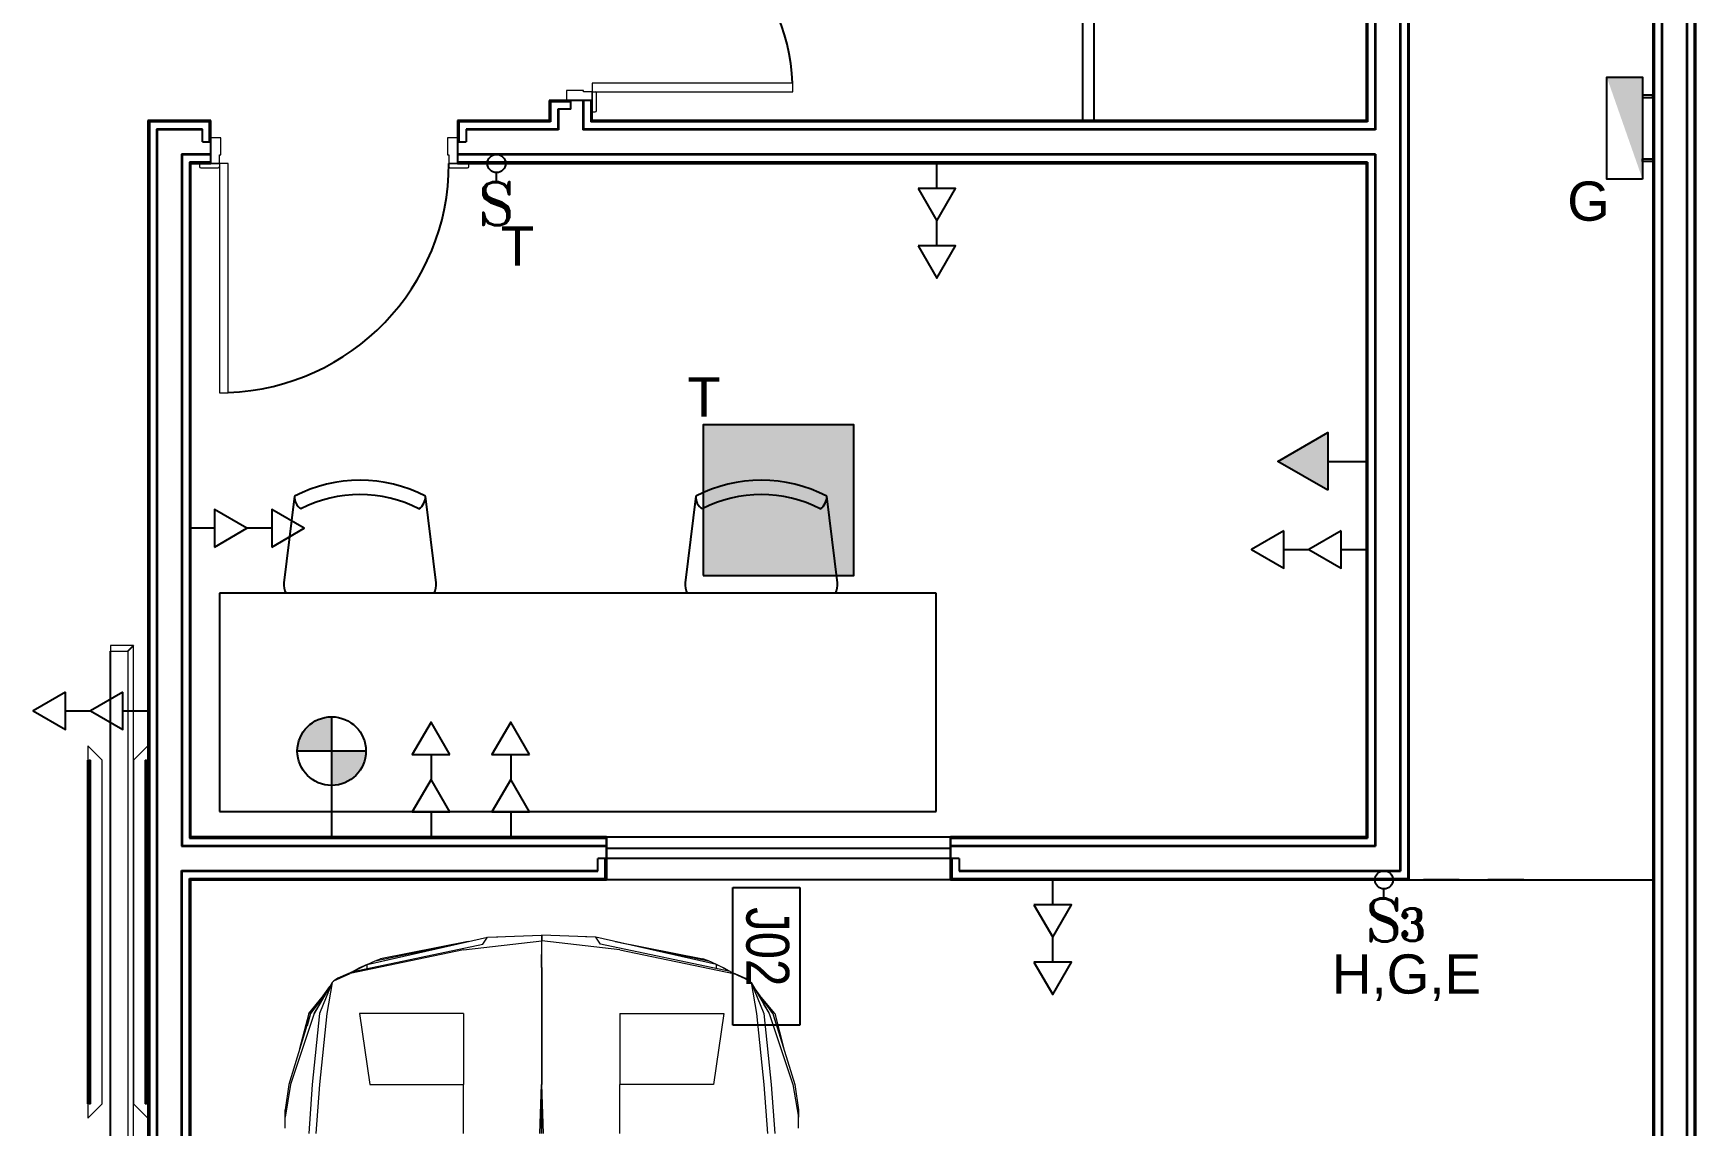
# Model space of a CAD drawing. Header units: millimetres. Extents: x 3082 to 3316, y 298 to 342.
# Drawn here: x 3262.17 to 3267.97, y 313.78 to 317.6 of the extents above; entities that cross this region are included whole.
import ezdxf
from ezdxf.enums import TextEntityAlignment as Align

# ---------------------------------------------------------------- set-up
doc = ezdxf.new("R2010")
doc.units = ezdxf.units.MM
doc.header["$MEASUREMENT"] = 0
doc.linetypes.add('CONTINU', pattern=[0])
doc.linetypes.add('HIDDEN2', pattern=[0.1875, 0.125, -0.0625])
for name, color, linetype in [('-HIDRO', 8, 'CONTINUOUS'), ('eletroduto parede e teto', 2, 'CONTINU'), ('Especificações', 3, 'CONTINUOUS'), ('PL3', 3, 'CONTINUOUS'), ('Pontos Elétricos', 3, 'CONTINUOUS'), ('Pontos Luminotécnicos', 3, 'CONTINUOUS'), ('PONTOS_ELETRICOS', 2, 'CONTINUOUS')]:
    doc.layers.add(name, color=color, linetype=linetype)
doc.layers.add('G-IMPT', color=8, linetype='CONTINUOUS', lineweight=5)
doc.styles.add('ARIAL', font='arial.ttf', dxfattribs={"height": 2})
doc.styles.add('F2', font='ARIALN.TTF')
doc.styles.add('INTERRUPTOR', font='romant__.ttf', dxfattribs={"height": 0.6})

# ---------------------------------------------------------------- blocks, each defined once
blk = doc.blocks.new('Car07 - 02ZCAR07_dwg-1481578-PLANTA BAIXA - TÉRREO')
at = {"layer": 'G-IMPT'}
for p, q in [((-673.3, 882.9), (-635.2, 882.9)), ((-673.3, 882.9), (-635.2, 882.9)), ((-609.8, 882.9), (-635.2, 882.9)), ((-635.2, 882.9), (-609.8, 882.9)), ((-520.9, 863.9), (-635.2, 882.9)), ((-520.9, 870.2), (-609.8, 882.9)), ((-273.2, 794), (-520.9, 870.2)), ((-273.2, 781.3), (-520.9, 863.9)), ((-273.2, 800.4), (-397, 832.1)), ((-520.9, 787.7), (-692.3, 800.4)), ((-520.9, 762.3), (-692.3, 775)), ((-273.2, 762.3), (-520.9, 787.7)), ((-273.2, 736.9), (-520.9, 762.3)), ((-273.2, 794), (-316.1, 806.1)), ((-273.2, 800.4), (-216.8, 753.8)), ((-208, 743.5), (-273.2, 794)), ((-273.2, 794), (-178.6, 726.4)), ((-165.3, 718.7), (-273.2, 781.3)), ((-273.2, 781.3), (-240.5, 761.6)), ((-165.3, 718.7), (-273.2, 762.3)), ((-165.3, 718.7), (-273.2, 736.9)), ((-165.3, 718.7), (-158.9, 712.4)), ((-161.8, 714.1), (-158.9, 712.4)), ((-161.5, 714.2), (-158.9, 712.4)), ((-150.3, 698.8), (-158.9, 712.4)), ((-158.9, 712.4), (-133.5, 656)), ((-150.3, 698.8), (-154.4, 702)), ((-154.3, 702), (-150.3, 698.8)), ((-127.2, 645), (-150.3, 698.8)), ((-51.2, 260.6), (-133.5, 656)), ((-114.5, 622.6), (-129.1, 649.5)), ((-127.2, 645), (-128.8, 648.6)), ((-127.2, 645), (-31.9, 192.4)), ((-127.2, 645), (-101.8, 596.9)), ((-273.2, 623), (-520.9, 587.3)), ((-520.9, 587.3), (-520.9, 260.6)), ((-273.2, 260.6), (-273.2, 623)), ((-117, 596.9), (-101.8, 596.9)), ((-101.8, 596.9), (-114.5, 622.6)), ((-101.8, 596.9), (-6.5, 176.1)), ((-101.8, 596.9), (-89.1, 568.8)), ((-101.8, 596.9), (-82.2, 510.2)), ((-89.1, 568.8), (-82.7, 549.8)), ((-89.1, 568.8), (-23, 249)), ((-21.9, 243.9), (-82.7, 549.8)), ((-692.3, 260.6), (-520.9, 260.6)), ((-273.2, 260.6), (-520.9, 260.6)), ((-51.2, 260.6), (-19.2, -12.5)), ((-31.9, 192.4), (-6.5, 176.1)), ((-6.5, 176.1), (-0.2, -12.3)), ((-6.5, 176.1), (-5.3, 140.1)), ((-692.3, -6.1), (-520.9, -12.4)), ((-692.3, -12.4), (-520.9, -12.4)), ((-692.3, -12.7), (-520.9, -12.7)), ((-692.3, -19), (-520.9, -12.7)), ((-273.2, -12.4), (-520.9, -12.4)), ((-273.2, -12.7), (-520.9, -12.7)), ((-113.2, -12.4), (-273.2, -12.4)), ((-113.2, -12.7), (-273.2, -12.7)), ((-113.2, -12.4), (-19.2, -12.5)), ((-113.2, -12.7), (-19.2, -12.6)), ((-51.2, -285.7), (-19.2, -12.6)), ((-0.2, -12.3), (-19.2, -12.2)), ((-19.2, -12.2), (-19.2, -12.5)), ((-19.2, -12.9), (-19.2, -12.6)), ((-0.2, -12.8), (-19.2, -12.9)), ((-6.5, -201.2), (-0.2, -12.8)), ((-6.5, -201.2), (-5.3, -165.2)), ((-127.2, -670.2), (-31.9, -217.6)), ((-101.8, -622), (-6.5, -201.2)), ((-31.9, -217.6), (-6.5, -201.2)), ((-692.3, -285.7), (-520.9, -285.7)), ((-273.2, -285.7), (-520.9, -285.7)), ((-520.9, -612.4), (-520.9, -285.7)), ((-273.2, -285.7), (-273.2, -648.1)), ((-51.2, -285.7), (-133.5, -681.1)), ((-23, -274.1), (-89.1, -594)), ((-21.9, -269), (-82.7, -574.9)), ((-101.8, -622), (-82.2, -535.3)), ((-89.1, -594), (-82.7, -574.9)), ((-273.2, -648.1), (-520.9, -612.4)), ((-127.2, -670.2), (-101.8, -622)), ((-117, -622), (-101.8, -622)), ((-101.8, -622), (-114.5, -647.7)), ((-101.8, -622), (-89.1, -594)), ((-158.9, -737.5), (-133.5, -681.1)), ((-127.2, -670.2), (-150.3, -723.9)), ((-114.5, -647.7), (-129.1, -674.6)), ((-127.2, -670.2), (-128.8, -673.7)), ((-165.3, -743.8), (-273.2, -806.4)), ((-165.3, -743.8), (-273.2, -762)), ((-165.3, -743.8), (-273.2, -787.4)), ((-273.2, -819.1), (-178.6, -751.5)), ((-165.3, -743.8), (-158.9, -737.5)), ((-158.9, -737.5), (-161.8, -739.2)), ((-161.5, -739.3), (-158.9, -737.5)), ((-150.3, -723.9), (-158.9, -737.5)), ((-150.3, -723.9), (-154.4, -727.1)), ((-154.3, -727.1), (-150.3, -723.9)), ((-520.9, -787.4), (-692.3, -800.1)), ((-273.2, -762), (-520.9, -787.4)), ((-273.2, -787.4), (-520.9, -812.8)), ((-273.2, -806.4), (-520.9, -889)), ((-208, -768.6), (-273.2, -819.1)), ((-273.2, -825.5), (-216.6, -778.7)), ((-240.5, -786.7), (-273.2, -806.4)), ((-520.9, -812.8), (-692.3, -825.5)), ((-273.2, -819.1), (-520.9, -895.3)), ((-273.2, -825.5), (-397, -857.2)), ((-273.2, -819.1), (-316.1, -831.2)), ((-673.3, -908), (-635.2, -908)), ((-673.3, -908), (-635.2, -908)), ((-520.9, -889), (-635.2, -908)), ((-609.8, -908), (-635.2, -908)), ((-635.2, -908), (-609.8, -908)), ((-520.9, -895.3), (-609.8, -908))]:
    blk.add_line(p, q, dxfattribs=at)
blk = doc.blocks.new('terreo')
at = {"layer": '-HIDRO'}
for p, q in [((4.28, 15.855), (4.28, -11.135)), ((4.2825, 15.8575), (4.2825, -11.1375)), ((4.2525, 15.8275), (4.2525, -11.1075)), ((4.255, 15.83), (4.255, -11.11)), ((4.165, 15.74), (4.165, -6.12)), ((4.1675, 15.7425), (4.1675, -6.1225)), ((4.1375, 15.7125), (4.1375, -6.0925)), ((4.14, 15.715), (4.14, -6.095)), ((3.2525, 2.7014), (3.2525, -2.4575)), ((3.255, 2.7014), (3.255, -2.46)), ((3.28, 2.7014), (3.28, -2.4875)), ((3.2825, 2.7014), (3.2825, -2.49)), ((3.1375, 0.51), (3.1375, 0.1575)), ((3.14, 0.51), (3.14, 0.155)), ((3.165, 0.51), (3.165, 0.13)), ((3.1675, 0.51), (3.1675, 0.1275)), ((0.2875, 0.2275), (0.2875, 0.1575)), ((0.36, 0.2275), (0.2875, 0.2275)), ((0.29, 0.225), (0.29, 0.155)), ((0.36, 0.225), (0.29, 0.225)), ((0.315, 0.2), (0.315, 0.13)), ((0.36, 0.2), (0.315, 0.2)), ((0.3175, 0.2), (0.3175, 0.1275)), ((0.36, 0.2), (0.36, 0.23)), ((0.4025, 0.23), (0.4025, 0.1275)), ((0.405, 0.23), (0.405, 0.13)), ((0.43, 0.23), (0.43, 0.155)), ((0.4325, 0.23), (0.4325, 0.1575)), ((-1.1125, -4.945), (-1.1125, 0.1575)), ((-0.8975, 0.1575), (-1.1125, 0.1575)), ((-1.11, 0.155), (-1.11, -4.945)), ((-0.9, 0.155), (-1.11, 0.155)), ((-1.085, 0.13), (-1.085, -4.97)), ((-0.925, 0.13), (-1.085, 0.13)), ((-1.0825, 0.1275), (-1.0825, -4.9725)), ((-0.925, 0.1275), (-1.0825, 0.1275)), ((-0.925, 0.085), (-0.925, 0.13)), ((-0.9, 0.085), (-0.9, 0.155)), ((-0.8975, 0.085), (-0.8975, 0.1575)), ((-0.0325, 0.1575), (-0.0325, 0.085)), ((0.2875, 0.1575), (-0.0325, 0.1575)), ((-0.03, 0.155), (-0.03, 0.085)), ((0.29, 0.155), (-0.03, 0.155)), ((-0.005, 0.13), (-0.005, 0.085)), ((0.315, 0.13), (-0.005, 0.13)), ((0.3175, 0.1275), (-0.005, 0.1275)), ((3.1675, 0.1275), (0.4025, 0.1275)), ((3.165, 0.13), (0.405, 0.13)), ((3.1375, 0.1575), (0.43, 0.1575)), ((3.14, 0.155), (0.43, 0.155)), ((0.4325, 0.16), (0.435, 0.16)), ((-0.925, 0.085), (-0.895, 0.085)), ((-0.035, 0.085), (-0.005, 0.085)), ((-0.9975, 0.0425), (-0.9975, -2.3725)), ((-0.895, 0.0425), (-0.9975, 0.0425)), ((-0.995, 0.04), (-0.995, -2.37)), ((-0.895, 0.04), (-0.995, 0.04)), ((-0.97, 0.015), (-0.97, -2.345)), ((-0.895, 0.015), (-0.97, 0.015)), ((-0.9675, 0.0125), (-0.9675, -2.3425)), ((-0.895, 0.0125), (-0.9675, 0.0125)), ((3.1675, 0.0425), (-0.035, 0.0425)), ((3.165, 0.04), (-0.035, 0.04)), ((3.14, 0.015), (-0.035, 0.015)), ((3.1375, 0.0125), (-0.035, 0.0125)), ((3.135, 0.01), (3.135, 0.0125)), ((3.1375, 0.015), (3.1375, -2.3425)), ((3.14, 0.015), (3.14, -2.345)), ((3.165, 0.04), (3.165, -2.37)), ((3.1675, 0.0425), (3.1675, -2.3725)), ((-0.6034, -1.1506), (-0.641, -1.4533)), ((-0.1088, -1.4533), (-0.1466, -1.1508)), ((0.7966, -1.1506), (0.759, -1.4533)), ((1.2912, -1.4533), (1.2534, -1.1508)), ((1.635, -1.49), (-0.865, -1.49)), ((-0.865, -1.49), (-0.865, -2.252)), ((1.635, -2.252), (1.635, -1.49)), ((-1.165, -1.6719), (-1.185, -1.6919)), ((-1.245, -3.6519), (-1.245, -1.6919)), ((-1.325, -3.2719), (-1.325, -2.0719)), ((-0.865, -2.252), (1.635, -2.252)), ((-0.9975, -2.3725), (0.4852, -2.3725)), ((-0.995, -2.37), (0.4852, -2.37)), ((-0.97, -2.345), (0.4852, -2.345)), ((-0.9675, -2.3425), (0.4852, -2.3425)), ((0.4852, -2.34), (1.6852, -2.34)), ((0.4852, -2.34), (0.4852, -2.49)), ((1.6852, -2.49), (1.6852, -2.34)), ((1.6852, -2.3425), (3.1375, -2.3425)), ((1.6852, -2.345), (3.14, -2.345)), ((1.6852, -2.37), (3.165, -2.37)), ((1.6852, -2.3725), (3.1675, -2.3725)), ((3.135, -2.3425), (3.135, -2.34)), ((3.1375, -2.3425), (3.1375, -2.345)), ((0.4852, -2.415), (0.4552, -2.415)), ((0.4552, -2.46), (0.4552, -2.415)), ((0.4802, -2.485), (0.4802, -2.415)), ((0.4827, -2.4875), (0.4827, -2.415)), ((1.6852, -2.38), (0.4852, -2.38)), ((1.6852, -2.415), (0.4852, -2.415)), ((1.7152, -2.415), (1.6852, -2.415)), ((1.6877, -2.415), (1.6877, -2.4875)), ((1.6902, -2.415), (1.6902, -2.485)), ((1.7152, -2.415), (1.7152, -2.46)), ((-1.115, -2.49), (-1.1125, -2.49)), ((-1.1125, -2.4875), (-1.11, -2.4875)), ((-0.9975, -5.0575), (-0.9975, -2.4575)), ((-0.9975, -2.4575), (0.4552, -2.4575)), ((-0.995, -5.06), (-0.995, -2.46)), ((-0.995, -2.46), (0.4552, -2.46)), ((-0.97, -5.0875), (-0.97, -2.485)), ((-0.97, -2.485), (0.4802, -2.485)), ((-0.9675, -5.0875), (-0.9675, -2.4875)), ((-0.9675, -2.4875), (0.4827, -2.4875)), ((1.6852, -2.49), (0.4852, -2.49)), ((1.6877, -2.4875), (3.2825, -2.4875)), ((1.6902, -2.485), (3.28, -2.485)), ((1.7152, -2.4575), (3.2525, -2.4575)), ((1.7152, -2.46), (3.255, -2.46)), ((2.785, -2.49), (4.135, -2.49)), ((0.9255, -2.9966), (0.9255, -2.5162)), ((0.9255, -2.5162), (1.1591, -2.5162)), ((1.1591, -2.5162), (1.1591, -2.9966)), ((1.1591, -2.9966), (0.9255, -2.9966))]:
    blk.add_line(p, q, dxfattribs=at)
at = {"layer": '-HIDRO', "lineweight": 25}
for p, q in [((4.285, -11.14), (4.285, 15.86)), ((4.135, 15.71), (4.135, -6.09)), ((3.285, -2.49), (3.285, 2.7014)), ((2.145, 1.36), (2.145, 0.16)), ((2.185, 1.36), (2.185, 0.16)), ((3.135, 0.51), (3.135, 0.16)), ((0.435, 0.23), (0.285, 0.23)), ((0.285, 0.23), (0.285, 0.16)), ((0.435, 0.16), (0.435, 0.23)), ((-1.115, 0.16), (-1.115, -4.94)), ((-0.895, 0.16), (-1.115, 0.16)), ((-0.895, 0.01), (-0.895, 0.16)), ((0.285, 0.16), (-0.035, 0.16)), ((-0.035, 0.16), (-0.035, 0.01)), ((3.135, 0.16), (0.435, 0.16)), ((-0.965, -2.34), (-0.965, 0.01)), ((-0.965, 0.01), (-0.895, 0.01)), ((-0.035, 0.01), (3.135, 0.01)), ((3.135, 0.01), (3.135, -2.34)), ((0.4852, -2.34), (-0.965, -2.34)), ((0.4852, -2.49), (0.4852, -2.34)), ((3.135, -2.34), (1.6852, -2.34)), ((1.6852, -2.34), (1.6852, -2.49)), ((-0.965, -5.09), (-0.965, -2.49)), ((-0.965, -2.49), (0.4852, -2.49)), ((1.6852, -2.49), (3.285, -2.49))]:
    blk.add_line(p, q, dxfattribs=at)
at = {"layer": '-HIDRO', "lineweight": 13}
for p, q in [((0.435, 0.29), (0.435, 0.26)), ((1.135, 0.29), (0.435, 0.29)), ((1.135, 0.26), (1.135, 0.29)), ((0.405, 0.265), (0.345, 0.265)), ((0.345, 0.265), (0.345, 0.23)), ((0.405, 0.26), (0.405, 0.265)), ((0.435, 0.26), (0.405, 0.26)), ((0.435, 0.26), (1.135, 0.26)), ((0.435, 0.26), (0.435, 0.23)), ((0.435, 0.23), (0.435, 0.26)), ((0.45, 0.195), (0.45, 0.255)), ((0.435, 0.19), (0.445, 0.19)), ((-0.86, 0.1), (-0.895, 0.1)), ((-0.86, 0.04), (-0.86, 0.1)), ((-0.035, 0.1), (-0.07, 0.1)), ((-0.07, 0.1), (-0.07, 0.04)), ((-0.935, 0.01), (-0.935, 0)), ((-0.865, 0.01), (-0.895, 0.01)), ((-0.895, 0.01), (-0.865, 0.01)), ((-0.865, 0.01), (-0.865, 0.04)), ((-0.865, 0.04), (-0.86, 0.04)), ((-0.835, 0.01), (-0.865, 0.01)), ((-0.865, 0.01), (-0.865, -0.79)), ((-0.835, -0.79), (-0.835, 0.01)), ((-0.07, 0.04), (-0.065, 0.04)), ((-0.065, 0.04), (-0.065, 0.01)), ((-0.035, 0.01), (-0.065, 0.01)), ((-0.065, 0.01), (-0.065, 0)), ((-0.065, 0.01), (-0.035, 0.01)), ((0.005, 0), (0.005, 0.01)), ((-0.93, -0.005), (-0.87, -0.005)), ((-0.06, -0.005), (0, -0.005)), ((-0.865, -0.79), (-0.835, -0.79)), ((1.6852, -2.38), (0.4852, -2.38)), ((1.6852, -2.415), (0.4852, -2.415))]:
    blk.add_line(p, q, dxfattribs=at)
at = {"layer": '-HIDRO', "lineweight": 9}
for p, q in [((-1.165, -1.6719), (-1.245, -1.6719)), ((-1.245, -1.6719), (-1.245, -1.6919)), ((-1.165, -3.6719), (-1.165, -1.6719)), ((-1.245, -1.6919), (-1.185, -1.6919)), ((-1.185, -1.6919), (-1.185, -3.6519)), ((-1.275, -2.0719), (-1.325, -2.0219)), ((-1.325, -2.0219), (-1.325, -2.0719)), ((-1.115, -2.0219), (-1.165, -2.0719)), ((-1.115, -2.0719), (-1.115, -2.0219)), ((-1.325, -2.0719), (-1.315, -2.0719)), ((-1.315, -2.0719), (-1.32, -2.0719)), ((-1.32, -2.0719), (-1.32, -3.2719)), ((-1.315, -2.0719), (-1.315, -3.2719)), ((-1.315, -3.2719), (-1.315, -2.0719)), ((-1.275, -3.2719), (-1.275, -2.0719)), ((-1.165, -2.0719), (-1.165, -3.2719)), ((-1.125, -3.2719), (-1.125, -2.0719)), ((-1.125, -2.0719), (-1.115, -2.0719)), ((-1.125, -2.0719), (-1.125, -3.2719)), ((-1.12, -2.0719), (-1.125, -2.0719)), ((-1.12, -3.2719), (-1.12, -2.0719)), ((-1.315, -3.2719), (-1.325, -3.2719)), ((-1.325, -3.2719), (-1.325, -3.3219)), ((-1.325, -3.3219), (-1.275, -3.2719)), ((-1.32, -3.2719), (-1.315, -3.2719)), ((-1.165, -3.2719), (-1.115, -3.3219)), ((-1.115, -3.2719), (-1.125, -3.2719)), ((-1.125, -3.2719), (-1.12, -3.2719)), ((-1.115, -3.3219), (-1.115, -3.2719))]:
    blk.add_line(p, q, dxfattribs=at)
at = {"layer": '-HIDRO', "linetype": 'HIDDEN2'}
blk.add_line((3.685, -2.49), (3.285, -2.49), dxfattribs=at)
at = {"layer": '-HIDRO'}
for centre, radius, start, end in [((0.435, 0.26), 0.7, 2.45629, 90), ((-0.865, 0.01), 0.8, 272.1491, 0), ((-0.3752, -1.5977), 0.502, 62.90887, 117.03453), ((1.0248, -1.5977), 0.502, 62.90887, 117.03453), ((-0.5535, -1.1532), 0.0503, 177.30891, 236.87335), ((-0.3752, -1.5977), 0.452, 62.90887, 117.09113), ((-0.2011, -1.151), 0.0545, 305.61631, 0.20142), ((0.8465, -1.1532), 0.0503, 177.30891, 236.87335), ((1.0248, -1.5977), 0.452, 62.90887, 117.09113), ((1.1989, -1.151), 0.0545, 305.61631, 0.20142), ((-0.5382, -1.4533), 0.1028, 180, 200.78147), ((-0.2116, -1.4533), 0.1028, 339.21853, 0), ((0.8618, -1.4533), 0.1028, 180, 201.12601), ((1.1884, -1.4533), 0.1028, 338.87399, 0)]:
    blk.add_arc(centre, radius, start, end, dxfattribs=at)
at = {"layer": '-HIDRO', "lineweight": 13}
for centre, start, end in [((0.445, 0.255), 0, 90), ((0.445, 0.195), 270, 0), ((-0.93, 0), 180, 270), ((-0.87, 0), 270, 0), ((-0.06, 0), 180, 270), ((0, 0), 270, 0)]:
    blk.add_arc(centre, 0.005, start, end, dxfattribs=at)
at = {"layer": '-HIDRO', "xscale": 0.001, "yscale": 0.001, "zscale": 0.001, "rotation": 90.00000000000006}
blk.add_blockref('Car07 - 02ZCAR07_dwg-1481578-PLANTA BAIXA - TÉRREO', (0.2463, -2.683), dxfattribs=at)
at = {"layer": '-HIDRO', "style": 'F2'}
blk.add_text('J02', height=0.14952, rotation=270, dxfattribs=at).set_placement((1.1222, -2.5853), align=Align.TOP_LEFT)
blk = doc.blocks.new('LUMINÁRIA.02')
at = {"layer": 'Pontos Luminotécnicos', "ltscale": 0.05}
h = blk.add_hatch(color=9, dxfattribs=at)
h.dxf.hatch_style = 1
h.paths.add_polyline_path([(0.35, 0), (0, 0), (0, -0.35), (0.35, -0.35)])
blk.add_lwpolyline([(0, -0.35), (0.35, -0.35), (0.35, 0), (0, 0)], close=True, dxfattribs=at)
blk = doc.blocks.new('arandela')
at = {"layer": 'eletroduto parede e teto'}
blk.add_hatch(color=9, dxfattribs=at).paths.add_polyline_path([(-0.0343, -0.1448), (0.0902, 0.2108), (-0.0343, 0.2108)])
at = {"layer": 'Pontos Luminotécnicos', "ltscale": 0.5}
for points in [[(-0.0343, -0.1448), (0.0902, -0.1448), (0.0902, 0.2108), (-0.0343, 0.2108)], [(-0.0698, 0.1486), (-0.0343, 0.1486), (-0.0343, 0.1397), (-0.0698, 0.1397)], [(-0.0698, -0.0826), (-0.0343, -0.0826), (-0.0343, -0.0737), (-0.0698, -0.0737)]]:
    blk.add_lwpolyline(points, close=True, dxfattribs=at)
blk = doc.blocks.new('Tomada Média')
at = {"layer": 'PL3'}
blk.add_line((0, 0.08), (0, 0), dxfattribs=at)
blk.add_lwpolyline([(-0.06, 0.08), (0, 0.1839), (0.06, 0.08)], close=True, dxfattribs=at)
blk = doc.blocks.new('TOMADA ALTA SIMPLES.01')
at = {"layer": 'Pontos Elétricos'}
h = blk.add_hatch(color=251, dxfattribs=at)
h.dxf.hatch_style = 1
h.paths.add_polyline_path([(0.0892, -0.0669), (0.2051, 0), (0.0892, 0.0669)])
at = {"layer": 'Pontos Elétricos', "xscale": 1.115026295692639, "yscale": 1.115026295692639, "zscale": 1.115026295692639, "rotation": 270}
blk.add_blockref('Tomada Média', (0, 0), dxfattribs=at)
blk = doc.blocks.new('TOMADA DUPLA BAIXA.01')
at = {"layer": 'PL3'}
for p, q in [((-0.1472, 0), (-0.1026, 0)), ((-0.0446, 0), (0, 0))]:
    blk.add_line(p, q, dxfattribs=at)
for points in [[(-0.1472, 0.0335), (-0.2051, 0), (-0.1472, -0.0335)], [(-0.0446, 0.0335), (-0.1026, 0), (-0.0446, -0.0335)]]:
    blk.add_lwpolyline(points, close=True, dxfattribs=at)
blk = doc.blocks.new('I_i3')
at = {"layer": 'PONTOS_ELETRICOS'}
blk.add_line((0, -0.0647), (0, -0.0317), dxfattribs=at)
blk.add_circle((0, 0), 0.0317, dxfattribs=at)
at = {"layer": 'PONTOS_ELETRICOS', "style": 'INTERRUPTOR'}
blk.add_text('S', height=0.15, dxfattribs=at).set_placement((-0.0005, -0.1399), align=Align.MIDDLE)
blk.add_text('3', height=0.1125, dxfattribs=at).set_placement((0.0514, -0.2127))
blk = doc.blocks.new('I_i1')
at = {"layer": 'PONTOS_ELETRICOS'}
blk.add_line((0, -0.0647), (0, -0.0317), dxfattribs=at)
blk.add_circle((0, 0), 0.0317, dxfattribs=at)
at = {"layer": 'PONTOS_ELETRICOS', "style": 'INTERRUPTOR'}
blk.add_text('S', height=0.15, dxfattribs=at).set_placement((-0.0005, -0.1399), align=Align.MIDDLE)

msp = doc.modelspace()

# ---------------------------------------------------------------- hatches: boundary and pattern name
at = {"layer": 'Pontos Elétricos'}
h = msp.add_hatch(color=251, dxfattribs=at)
h.paths.add_polyline_path([(3263.2099, 315.2106, 0.414214), (3263.0902, 315.0909), (3263.2099, 315.0909)])
h.paths.add_polyline_path([(3263.2099, 315.0909), (3263.2099, 314.9712, 0.414214), (3263.3296, 315.0909)])

# ---------------------------------------------------------------- linework, layer by layer
for p, q in [((3263.2099, 315.2106), (3263.2099, 314.9712)), ((3263.3296, 315.0909), (3263.0902, 315.0909)), ((3263.2099, 314.9712), (3263.2099, 314.7916))]:
    msp.add_line(p, q, dxfattribs=at)
msp.add_circle((3263.2099, 315.0909), 0.1197, dxfattribs=at)

# ---------------------------------------------------------------- block references
at = {"layer": 'eletroduto parede e teto'}
msp.add_blockref('terreo', (3263.6839, 317.1316), dxfattribs=at)
at = {"layer": 'eletroduto parede e teto', "xscale": -1}
msp.add_blockref('arandela', (3267.7489, 317.2316), dxfattribs=at)
at = {"layer": 'Especificações'}
for name, p in [('I_i1', (3263.7851, 317.1416)), ('I_i3', (3266.8811, 314.6416))]:
    msp.add_blockref(name, p, dxfattribs=at)
at = {"layer": 'Pontos Elétricos'}
for name, p, xscale, yscale, zscale, rotation in [('TOMADA DUPLA BAIXA.01', (3265.3209, 317.1416), 1.95, 1.95, 1.95, 90.00000000016443), ('TOMADA ALTA SIMPLES.01', (3266.8189, 316.1021), 1.5, 1.5, 1.5, 180), ('TOMADA DUPLA BAIXA.01', (3262.7139, 315.8684), 1.95, 1.95, 1.95, 180), ('TOMADA DUPLA BAIXA.01', (3263.5566, 314.7916), 1.95, 1.95, 1.95, 270), ('TOMADA DUPLA BAIXA.01', (3263.8345, 314.7916), 1.95, 1.95, 1.95, 270), ('TOMADA DUPLA BAIXA.01', (3265.7254, 314.6416), 1.95, 1.95, 1.95, 90)]:
    msp.add_blockref(name, p, dxfattribs=dict(at, xscale=xscale, yscale=yscale, zscale=zscale, rotation=rotation))
at = {"layer": 'Pontos Elétricos', "xscale": 1.95, "yscale": 1.95, "zscale": 1.95}
for p in [(3266.8189, 315.7942), (3262.5689, 315.2318)]:
    msp.add_blockref('TOMADA DUPLA BAIXA.01', p, dxfattribs=at)
at = {"layer": 'Pontos Luminotécnicos', "xscale": 1.5, "yscale": 1.5, "zscale": 1.5}
msp.add_blockref('LUMINÁRIA.02', (3264.5064, 316.2291), dxfattribs=at)

# ---------------------------------------------------------------- texts
at = {"layer": 'Pontos Elétricos', "color": 4, "style": 'ARIAL'}
for s, height, p in [('G', 0.1369, (3267.5949, 316.9418)), ('T', 0.1369, (3263.8585, 316.785)), ('T', 0.1369, (3264.509, 316.258)), ('H,G,E', 0.13689, (3266.9596, 314.2446))]:
    msp.add_text(s, height=height, dxfattribs=at).set_placement(p, align=Align.CENTER)

doc.saveas('drawing.dxf')
